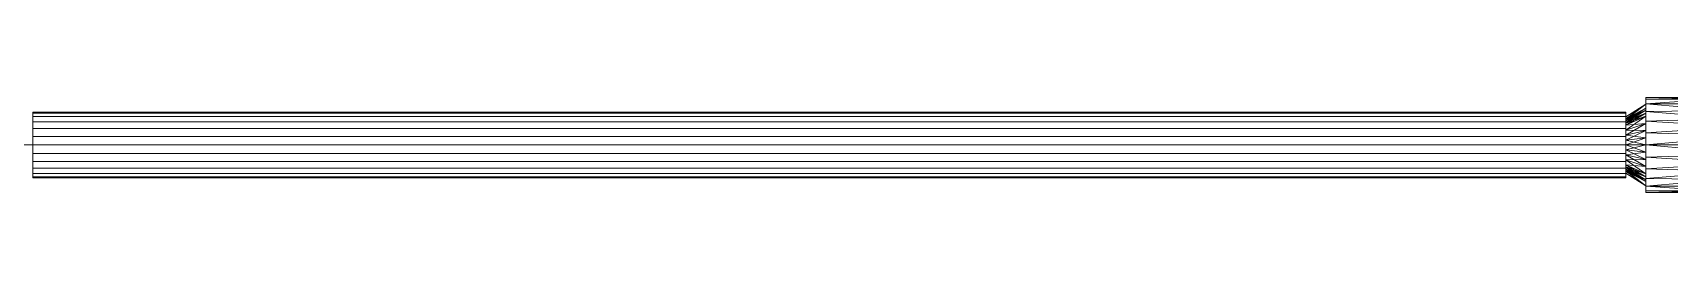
# Model space of a CAD drawing. Header units: inches. Extents: x -3325 to -59, y 5 to 733.
# Drawn here: x -1107.13 to -1074.4, y 218.12 to 222.61 of the extents above; entities that cross this region are included whole.
import ezdxf

# ---------------------------------------------------------------- set-up
doc = ezdxf.new("R2010")
doc.units = ezdxf.units.IN
doc.header["$MEASUREMENT"] = 0
doc.layers.add('P-PIPE', color=10, linetype='Continuous', lineweight=9)

# ---------------------------------------------------------------- blocks, each defined once
blk = doc.blocks.new('Tee - Welded - Generic - Standard-1125979-06 - Fifth Level')
at = {"layer": 'P-PIPE'}
mesh = blk.add_polyface(dxfattribs=at)
corners = [(-2.244, -0.951), (-2.244, -0.918, 0.246), (-2.244, -0.823, 0.475), (-2.244, -0.672, 0.672), (-2.244, -0.475, 0.823), (-2.244, -0.246, 0.918), (-2.244, 0, 0.951), (-2.244, 0.246, 0.918), (-2.244, 0.475, 0.823), (-2.244, 0.672, 0.672), (-2.244, 0.823, 0.475), (-2.244, 0.918, 0.246), (-2.244, 0.951), (-2.244, 0.918, -0.246), (-2.244, 0.823, -0.475), (-2.244, 0.672, -0.672), (-2.244, 0.475, -0.823), (-2.244, 0.246, -0.918), (-2.244, 0, -0.951), (-2.244, -0.246, -0.918), (-2.244, -0.475, -0.823), (-2.244, -0.672, -0.672), (-2.244, -0.823, -0.475), (-2.244, -0.918, -0.246)]
mesh.append_faces([[corners[k] for k in face] for face in [(10, 0, 7, 9)]], dxfattribs={"vtx0": -1, "vtx1": -1, "vtx2": -1})
mesh.append_faces([[corners[k] for k in face] for face in [(13, 21, 0, 10)]], dxfattribs={"vtx0": -1, "vtx1": -1, "vtx2": -1, "vtx3": -1})
mesh.append_faces([[corners[k] for k in face] for face in [(13, 16, 20, 21), (5, 7, 0, 1)]], dxfattribs={"vtx0": -1, "vtx1": -1, "vtx3": -1})
mesh.append_faces([[corners[k] for k in face] for face in [(4, 5, 3)]], dxfattribs={"vtx1": -1})
mesh.append_faces([[corners[k] for k in face] for face in [(18, 19, 20), (22, 23, 0, 21), (7, 8, 9), (5, 6, 7)]], dxfattribs={"vtx2": -1})
mesh.append_faces([[corners[k] for k in face] for face in [(16, 17, 18, 20), (1, 2, 3, 5)]], dxfattribs={"vtx2": -1, "vtx3": -1})
mesh.append_faces([[corners[k] for k in face] for face in [(13, 14, 15, 16), (10, 11, 12, 13)]], dxfattribs={"vtx3": -1})
mesh = blk.add_polyface(dxfattribs=at)
corners = [(-2.244, 0.951), (-2.244, 0.918, 0.246), (-2.244, 0.823, 0.475), (-2.244, 0.672, 0.672), (-2.244, 0.475, 0.823), (-2.244, 0.246, 0.918), (-2.244, 0, 0.951), (-2.244, -0.246, 0.918), (-2.244, -0.475, 0.823), (-2.244, -0.672, 0.672), (-2.244, -0.823, 0.475), (-2.244, -0.918, 0.246), (-2.244, -0.951), (-0.951, -0.951), (-0.916, -0.916, 0.254), (-0.823, -0.823, 0.476), (-0.69, -0.69, 0.654), (-0.533, -0.533, 0.787), (-0.362, -0.362, 0.879), (-0.183, -0.183, 0.933), (0, 0, 0.951), (0.183, -0.183, 0.933), (0.362, -0.362, 0.879), (0.533, -0.533, 0.787), (0.69, -0.69, 0.654), (0.823, -0.823, 0.476), (0.916, -0.916, 0.254), (0.951, -0.951), (2.244, -0.951), (2.244, -0.918, 0.246), (2.244, -0.823, 0.475), (2.244, -0.672, 0.672), (2.244, -0.475, 0.823), (2.244, -0.246, 0.918), (2.244, 0, 0.951), (2.244, 0.246, 0.918), (2.244, 0.475, 0.823), (2.244, 0.672, 0.672), (2.244, 0.823, 0.475), (2.244, 0.918, 0.246), (2.244, 0.951)]
mesh.append_faces([[corners[k] for k in face] for face in [(13, 11, 12)]], dxfattribs={"vtx0": -1})
mesh.append_faces([[corners[k] for k in face] for face in [(27, 29, 26), (25, 30, 24), (11, 14, 10), (9, 17, 8), (16, 10, 15), (23, 32, 22), (21, 34, 20), (22, 33, 21), (33, 22, 32), (19, 7, 18), (7, 19, 6)]], dxfattribs={"vtx0": -1, "vtx1": -1})
mesh.append_faces([[corners[k] for k in face] for face in [(30, 25, 26), (24, 30, 31), (8, 17, 18), (21, 33, 34), (18, 7, 8), (20, 5, 6)]], dxfattribs={"vtx0": -1, "vtx2": -1})
mesh.append_faces([[corners[k] for k in face] for face in [(20, 34, 35, 5)]], dxfattribs={"vtx0": -1, "vtx2": -1, "vtx3": -1})
mesh.append_faces([[corners[k] for k in face] for face in [(28, 29, 27)]], dxfattribs={"vtx1": -1})
mesh.append_faces([[corners[k] for k in face] for face in [(29, 30, 26), (31, 32, 23), (23, 24, 31), (13, 14, 11), (14, 15, 10), (16, 17, 9), (9, 10, 16), (19, 20, 6)]], dxfattribs={"vtx1": -1, "vtx2": -1})
mesh.append_faces([[corners[k] for k in face] for face in [(38, 39, 1, 2), (36, 37, 3, 4), (37, 38, 2, 3), (35, 36, 4, 5)]], dxfattribs={"vtx1": -1, "vtx3": -1})
mesh.append_faces([[corners[k] for k in face] for face in [(39, 40, 0, 1)]], dxfattribs={"vtx3": -1})
mesh = blk.add_polyface(dxfattribs=at)
corners = [(-2.244, -0.951), (-2.244, -0.918, -0.246), (-2.244, -0.823, -0.475), (-2.244, -0.672, -0.672), (-2.244, -0.475, -0.823), (-2.244, -0.246, -0.918), (-2.244, 0, -0.951), (-2.244, 0.246, -0.918), (-2.244, 0.475, -0.823), (-2.244, 0.672, -0.672), (-2.244, 0.823, -0.475), (-2.244, 0.918, -0.246), (-2.244, 0.951), (2.244, 0.951), (2.244, 0.918, -0.246), (2.244, 0.823, -0.475), (2.244, 0.672, -0.672), (2.244, 0.475, -0.823), (2.244, 0.246, -0.918), (2.244, 0, -0.951), (2.244, -0.246, -0.918), (2.244, -0.475, -0.823), (2.244, -0.672, -0.672), (2.244, -0.823, -0.475), (2.244, -0.918, -0.246), (2.244, -0.951), (0.951, -0.951), (0.916, -0.916, -0.254), (0.823, -0.823, -0.476), (0.69, -0.69, -0.654), (0.533, -0.533, -0.787), (0.362, -0.362, -0.879), (0.183, -0.183, -0.933), (0, 0, -0.951), (-0.183, -0.183, -0.933), (-0.362, -0.362, -0.879), (-0.533, -0.533, -0.787), (-0.69, -0.69, -0.654), (-0.823, -0.823, -0.476), (-0.916, -0.916, -0.254), (-0.951, -0.951)]
mesh.append_faces([[corners[k] for k in face] for face in [(1, 40, 0)]], dxfattribs={"vtx0": -1})
mesh.append_faces([[corners[k] for k in face] for face in [(33, 19, 32), (6, 34, 5), (32, 20, 31), (24, 27, 23), (27, 24, 26), (36, 4, 35), (3, 37, 2), (38, 2, 37), (21, 31, 20)]], dxfattribs={"vtx0": -1, "vtx1": -1})
mesh.append_faces([[corners[k] for k in face] for face in [(35, 4, 5), (6, 33, 34), (23, 28, 29), (29, 22, 23), (21, 30, 31), (23, 27, 28), (36, 3, 4), (3, 36, 37), (39, 1, 2)]], dxfattribs={"vtx0": -1, "vtx2": -1})
mesh.append_faces([[corners[k] for k in face] for face in [(19, 20, 32), (34, 35, 5), (6, 7, 33), (21, 22, 30), (29, 30, 22), (39, 40, 1), (38, 39, 2)]], dxfattribs={"vtx1": -1, "vtx2": -1})
mesh.append_faces([[corners[k] for k in face] for face in [(18, 19, 33, 7)]], dxfattribs={"vtx1": -1, "vtx2": -1, "vtx3": -1})
mesh.append_faces([[corners[k] for k in face] for face in [(15, 16, 9, 10), (14, 15, 10, 11), (16, 17, 8, 9), (17, 18, 7, 8)]], dxfattribs={"vtx1": -1, "vtx3": -1})
mesh.append_faces([[corners[k] for k in face] for face in [(12, 13, 14, 11), (24, 25, 26)]], dxfattribs={"vtx2": -1})
mesh = blk.add_polyface(dxfattribs=at)
corners = [(2.244, -0.951), (2.244, -0.918, -0.246), (2.244, -0.823, -0.475), (2.244, -0.672, -0.672), (2.244, -0.475, -0.823), (2.244, -0.246, -0.918), (2.244, 0, -0.951), (2.244, 0.246, -0.918), (2.244, 0.475, -0.823), (2.244, 0.672, -0.672), (2.244, 0.823, -0.475), (2.244, 0.918, -0.246), (2.244, 0.951), (2.244, 0.918, 0.246), (2.244, 0.823, 0.475), (2.244, 0.672, 0.672), (2.244, 0.475, 0.823), (2.244, 0.246, 0.918), (2.244, 0, 0.951), (2.244, -0.246, 0.918), (2.244, -0.475, 0.823), (2.244, -0.672, 0.672), (2.244, -0.823, 0.475), (2.244, -0.918, 0.246)]
mesh.append_faces([[corners[k] for k in face] for face in [(21, 19, 20)]], dxfattribs={"vtx0": -1})
mesh.append_faces([[corners[k] for k in face] for face in [(19, 23, 17, 18)]], dxfattribs={"vtx0": -1, "vtx1": -1})
mesh.append_faces([[corners[k] for k in face] for face in [(4, 8, 11, 3), (0, 3, 11, 23)]], dxfattribs={"vtx0": -1, "vtx1": -1, "vtx2": -1})
mesh.append_faces([[corners[k] for k in face] for face in [(11, 14, 17, 23)]], dxfattribs={"vtx0": -1, "vtx1": -1, "vtx2": -1, "vtx3": -1})
mesh.append_faces([[corners[k] for k in face] for face in [(9, 10, 11, 8), (4, 5, 6), (12, 13, 14, 11), (15, 16, 17, 14)]], dxfattribs={"vtx2": -1})
mesh.append_faces([[corners[k] for k in face] for face in [(6, 7, 8, 4), (21, 22, 23, 19)]], dxfattribs={"vtx2": -1, "vtx3": -1})
mesh.append_faces([[corners[k] for k in face] for face in [(0, 1, 2, 3)]], dxfattribs={"vtx3": -1})
mesh = blk.add_polyface(dxfattribs=at)
corners = [(-0.951, -2.244), (-0.918, -2.244, 0.246), (-0.823, -2.244, 0.475), (-0.672, -2.244, 0.672), (-0.475, -2.244, 0.823), (-0.246, -2.244, 0.918), (0, -2.244, 0.951), (0.246, -2.244, 0.918), (0.475, -2.244, 0.823), (0.672, -2.244, 0.672), (0.823, -2.244, 0.475), (0.918, -2.244, 0.246), (0.951, -2.244), (0.951, -0.951), (0.916, -0.916, 0.254), (0.823, -0.823, 0.476), (0.69, -0.69, 0.654), (0.533, -0.533, 0.787), (0.362, -0.362, 0.879), (0.183, -0.183, 0.933), (0, 0, 0.951), (-0.183, -0.183, 0.933), (-0.362, -0.362, 0.879), (-0.533, -0.533, 0.787), (-0.69, -0.69, 0.654), (-0.823, -0.823, 0.476), (-0.916, -0.916, 0.254), (-0.951, -0.951)]
mesh.append_faces([[corners[k] for k in face] for face in [(13, 11, 12)]], dxfattribs={"vtx0": -1})
mesh.append_faces([[corners[k] for k in face] for face in [(22, 5, 21), (24, 3, 23), (8, 18, 7), (17, 9, 16)]], dxfattribs={"vtx0": -1, "vtx1": -1})
mesh.append_faces([[corners[k] for k in face] for face in [(24, 2, 3), (26, 1, 2), (22, 4, 5), (6, 20, 21), (21, 5, 6), (19, 6, 7), (16, 9, 10), (17, 8, 9), (6, 19, 20)]], dxfattribs={"vtx0": -1, "vtx2": -1})
mesh.append_faces([[corners[k] for k in face] for face in [(26, 27, 1), (3, 4, 23), (25, 26, 2), (24, 25, 2), (22, 23, 4), (10, 11, 14), (18, 19, 7), (17, 18, 8), (13, 14, 11), (15, 16, 10), (14, 15, 10)]], dxfattribs={"vtx1": -1, "vtx2": -1})
mesh.append_faces([[corners[k] for k in face] for face in [(27, 0, 1)]], dxfattribs={"vtx2": -1})
mesh = blk.add_polyface(dxfattribs=at)
corners = [(0.951, -2.244), (0.918, -2.244, -0.246), (0.823, -2.244, -0.475), (0.672, -2.244, -0.672), (0.475, -2.244, -0.823), (0.246, -2.244, -0.918), (0, -2.244, -0.951), (-0.246, -2.244, -0.918), (-0.475, -2.244, -0.823), (-0.672, -2.244, -0.672), (-0.823, -2.244, -0.475), (-0.918, -2.244, -0.246), (-0.951, -2.244), (-0.951, -0.951), (-0.916, -0.916, -0.254), (-0.823, -0.823, -0.476), (-0.69, -0.69, -0.654), (-0.533, -0.533, -0.787), (-0.362, -0.362, -0.879), (-0.183, -0.183, -0.933), (0, 0, -0.951), (0.183, -0.183, -0.933), (0.362, -0.362, -0.879), (0.533, -0.533, -0.787), (0.69, -0.69, -0.654), (0.823, -0.823, -0.476), (0.916, -0.916, -0.254), (0.951, -0.951)]
mesh.append_faces([[corners[k] for k in face] for face in [(13, 11, 12)]], dxfattribs={"vtx0": -1})
mesh.append_faces([[corners[k] for k in face] for face in [(22, 5, 21), (24, 3, 23), (8, 18, 7), (17, 9, 16)]], dxfattribs={"vtx0": -1, "vtx1": -1})
mesh.append_faces([[corners[k] for k in face] for face in [(24, 2, 3), (26, 1, 2), (22, 4, 5), (6, 20, 21), (21, 5, 6), (19, 6, 7), (16, 9, 10), (17, 8, 9), (6, 19, 20)]], dxfattribs={"vtx0": -1, "vtx2": -1})
mesh.append_faces([[corners[k] for k in face] for face in [(0, 1, 27)]], dxfattribs={"vtx1": -1})
mesh.append_faces([[corners[k] for k in face] for face in [(26, 27, 1), (3, 4, 23), (25, 26, 2), (24, 25, 2), (22, 23, 4), (10, 11, 14), (18, 19, 7), (17, 18, 8), (13, 14, 11), (15, 16, 10), (14, 15, 10)]], dxfattribs={"vtx1": -1, "vtx2": -1})
mesh = blk.add_polyface(dxfattribs=at)
corners = [(-0.951, -2.244), (-0.918, -2.244, -0.246), (-0.823, -2.244, -0.475), (-0.672, -2.244, -0.672), (-0.475, -2.244, -0.823), (-0.246, -2.244, -0.918), (0, -2.244, -0.951), (0.246, -2.244, -0.918), (0.475, -2.244, -0.823), (0.672, -2.244, -0.672), (0.823, -2.244, -0.475), (0.918, -2.244, -0.246), (0.951, -2.244), (0.918, -2.244, 0.246), (0.823, -2.244, 0.475), (0.672, -2.244, 0.672), (0.475, -2.244, 0.823), (0.246, -2.244, 0.918), (0, -2.244, 0.951), (-0.246, -2.244, 0.918), (-0.475, -2.244, 0.823), (-0.672, -2.244, 0.672), (-0.823, -2.244, 0.475), (-0.918, -2.244, 0.246)]
mesh.append_faces([[corners[k] for k in face] for face in [(6, 4, 5), (21, 19, 20)]], dxfattribs={"vtx0": -1})
mesh.append_faces([[corners[k] for k in face] for face in [(23, 6, 11, 14), (23, 14, 17, 19)]], dxfattribs={"vtx0": -1, "vtx1": -1, "vtx2": -1, "vtx3": -1})
mesh.append_faces([[corners[k] for k in face] for face in [(6, 23, 3, 4)]], dxfattribs={"vtx0": -1, "vtx1": -1, "vtx3": -1})
mesh.append_faces([[corners[k] for k in face] for face in [(3, 23, 0)]], dxfattribs={"vtx0": -1, "vtx2": -1})
mesh.append_faces([[corners[k] for k in face] for face in [(16, 17, 14, 15)]], dxfattribs={"vtx1": -1})
mesh.append_faces([[corners[k] for k in face] for face in [(12, 13, 14, 11), (17, 18, 19)]], dxfattribs={"vtx2": -1})
mesh.append_faces([[corners[k] for k in face] for face in [(9, 10, 11, 6), (21, 22, 23, 19)]], dxfattribs={"vtx2": -1, "vtx3": -1})
mesh.append_faces([[corners[k] for k in face] for face in [(6, 7, 8, 9), (0, 1, 2, 3)]], dxfattribs={"vtx3": -1})
blk = doc.blocks.new('Transition - Generic - Plumbing-CW-1022941-06 - Fifth Level')
at = {"layer": 'P-PIPE'}
mesh = blk.add_polyface(dxfattribs=at)
corners = [(0, -0.813), (0, -0.575, 0.575), (0, 0, 0.813), (0, 0.575, 0.575), (0, 0.813), (0, 0.575, -0.575), (0, 0, -0.813), (0, -0.575, -0.575)]
mesh.append_faces([[corners[k] for k in face] for face in [(5, 3, 4)]], dxfattribs={"vtx0": -1})
mesh.append_faces([[corners[k] for k in face] for face in [(0, 3, 5, 6)]], dxfattribs={"vtx0": -1, "vtx1": -1, "vtx3": -1})
mesh.append_faces([[corners[k] for k in face] for face in [(2, 3, 0, 1), (7, 0, 6)]], dxfattribs={"vtx1": -1})
mesh = blk.add_polyface(dxfattribs=at)
corners = [(0, -0.813), (0, -0.575, -0.575), (0, 0, -0.813), (0, 0.575, -0.575), (0, 0.813), (0.406, 0.562), (0.406, 0.398, -0.398), (0.406, 0, -0.562), (0.406, -0.398, -0.398), (0.406, -0.562), (0.406, 0.452, -0.266), (0, 0.694, -0.287), (0, 0.733, -0.192), (0, 0.287, -0.694), (0.406, 0.199, -0.48), (0.406, 0.099, -0.521), (0.406, -0.48, -0.199), (0, -0.694, -0.287), (0, -0.634, -0.431), (0.406, -0.199, -0.48), (0, -0.287, -0.694), (0, -0.144, -0.753), (0, 0.634, -0.431), (0.406, 0.507, -0.133), (0, 0.431, -0.634), (0.406, 0.298, -0.439), (0, 0.144, -0.753), (0, -0.733, -0.192), (0.406, -0.521, -0.099), (0.406, -0.439, -0.298), (0, -0.431, -0.634), (0.406, -0.298, -0.439), (0.406, -0.099, -0.521)]
mesh.append_faces([[corners[k] for k in face] for face in [(23, 4, 5)]], dxfattribs={"vtx0": -1})
mesh.append_faces([[corners[k] for k in face] for face in [(4, 23, 12), (14, 24, 25), (6, 22, 10), (13, 15, 26), (29, 1, 8), (16, 18, 29), (1, 29, 18), (19, 21, 32), (7, 26, 15), (2, 32, 21), (22, 6, 3), (10, 11, 23), (3, 25, 24), (15, 13, 14), (18, 16, 17), (20, 31, 30), (21, 19, 20)]], dxfattribs={"vtx0": -1, "vtx1": -1})
mesh.append_faces([[corners[k] for k in face] for face in [(14, 13, 24), (7, 2, 26), (3, 6, 25), (23, 11, 12), (2, 7, 32), (27, 16, 28), (8, 1, 30)]], dxfattribs={"vtx0": -1, "vtx2": -1})
mesh.append_faces([[corners[k] for k in face] for face in [(9, 0, 28)]], dxfattribs={"vtx1": -1})
mesh.append_faces([[corners[k] for k in face] for face in [(27, 17, 16), (19, 31, 20), (31, 8, 30), (22, 11, 10), (0, 27, 28)]], dxfattribs={"vtx1": -1, "vtx2": -1})
mesh = blk.add_polyface(dxfattribs=at)
corners = [(0, 0.813), (0, 0.575, 0.575), (0, 0, 0.813), (0, -0.575, 0.575), (0, -0.813), (0.406, -0.562), (0.406, -0.398, 0.398), (0.406, 0, 0.562), (0.406, 0.398, 0.398), (0.406, 0.562), (0.406, -0.452, 0.266), (0, -0.694, 0.287), (0, -0.733, 0.192), (0, -0.287, 0.694), (0.406, -0.199, 0.48), (0.406, -0.099, 0.521), (0.406, 0.48, 0.199), (0, 0.694, 0.287), (0, 0.634, 0.431), (0.406, 0.199, 0.48), (0, 0.287, 0.694), (0, 0.144, 0.753), (0, -0.634, 0.431), (0.406, -0.507, 0.133), (0, -0.431, 0.634), (0.406, -0.298, 0.439), (0, -0.144, 0.753), (0, 0.733, 0.192), (0.406, 0.521, 0.099), (0.406, 0.439, 0.298), (0, 0.431, 0.634), (0.406, 0.298, 0.439), (0.406, 0.099, 0.521)]
mesh.append_faces([[corners[k] for k in face] for face in [(23, 4, 5)]], dxfattribs={"vtx0": -1})
mesh.append_faces([[corners[k] for k in face] for face in [(4, 23, 12), (14, 24, 25), (6, 22, 10), (13, 15, 26), (29, 1, 8), (16, 18, 29), (1, 29, 18), (19, 21, 32), (7, 26, 15), (2, 32, 21), (22, 6, 3), (10, 11, 23), (3, 25, 24), (15, 13, 14), (18, 16, 17), (20, 31, 30), (21, 19, 20)]], dxfattribs={"vtx0": -1, "vtx1": -1})
mesh.append_faces([[corners[k] for k in face] for face in [(14, 13, 24), (7, 2, 26), (3, 6, 25), (23, 11, 12), (2, 7, 32), (27, 16, 28), (8, 1, 30)]], dxfattribs={"vtx0": -1, "vtx2": -1})
mesh.append_faces([[corners[k] for k in face] for face in [(9, 0, 28)]], dxfattribs={"vtx1": -1})
mesh.append_faces([[corners[k] for k in face] for face in [(27, 17, 16), (19, 31, 20), (31, 8, 30), (22, 11, 10), (0, 27, 28)]], dxfattribs={"vtx1": -1, "vtx2": -1})
mesh = blk.add_polyface(dxfattribs=at)
corners = [(0.406, -0.562), (0.406, -0.398, -0.398), (0.406, 0, -0.562), (0.406, 0.398, -0.398), (0.406, 0.562), (0.406, 0.398, 0.398), (0.406, 0, 0.562), (0.406, -0.398, 0.398)]
mesh.append_faces([[corners[k] for k in face] for face in [(4, 7, 1, 2)]], dxfattribs={"vtx0": -1, "vtx1": -1, "vtx3": -1})
mesh.append_faces([[corners[k] for k in face] for face in [(3, 4, 2)]], dxfattribs={"vtx1": -1})
mesh.append_faces([[corners[k] for k in face] for face in [(5, 6, 7, 4), (7, 0, 1)]], dxfattribs={"vtx2": -1})

msp = doc.modelspace()

# ---------------------------------------------------------------- linework, layer by layer
at = {"layer": 'P-PIPE', "color": 1}
for p, q in [((-1107.129, 220.365, 1084), (-1110.121, 220.365, 1084)), ((-1107.129, 220.365, 1084), (-1075.275, 220.365, 1084)), ((-1107.129, 220.365, 1084), (-1075.275, 220.365, 1084)), ((-1074.869, 220.365, 1084), (-1075.275, 220.365, 1084)), ((-1074.869, 220.365, 1084), (-1072.625, 220.365, 1084))]:
    msp.add_line(p, q, dxfattribs=at)

# ---------------------------------------------------------------- block references
at = {"layer": 'P-PIPE', "color": 1, "extrusion": (0, 0, -1), "rotation": 90}
msp.add_blockref('Tee - Welded - Generic - Standard-1125979-06 - Fifth Level', (1072.625, 220.365, -1084), dxfattribs=at)
at = {"layer": 'P-PIPE', "color": 1, "rotation": 180}
msp.add_blockref('Transition - Generic - Plumbing-CW-1022941-06 - Fifth Level', (-1074.869, 220.365, 1084), dxfattribs=at)

# ---------------------------------------------------------------- meshes
at = {"layer": 'P-PIPE', "color": 1}
mesh = msp.add_polyface(dxfattribs=at)
corners = [(-1107.129, 219.707, 1084), (-1107.129, 219.73, 1084.17), (-1107.129, 219.796, 1084.329), (-1107.129, 219.9, 1084.465), (-1107.129, 220.036, 1084.569), (-1107.129, 220.195, 1084.635), (-1107.129, 220.365, 1084.657), (-1107.129, 220.535, 1084.635), (-1107.129, 220.694, 1084.569), (-1107.129, 220.83, 1084.465), (-1107.129, 220.934, 1084.329), (-1107.129, 221, 1084.17), (-1107.129, 221.022, 1084), (-1107.129, 221, 1083.83), (-1107.129, 220.934, 1083.671), (-1107.129, 220.83, 1083.535), (-1107.129, 220.694, 1083.431), (-1107.129, 220.535, 1083.365), (-1107.129, 220.365, 1083.342), (-1107.129, 220.195, 1083.365), (-1107.129, 220.036, 1083.431), (-1107.129, 219.9, 1083.535), (-1107.129, 219.796, 1083.671), (-1107.129, 219.73, 1083.83)]
mesh.append_faces([[corners[k] for k in face] for face in [(17, 20, 16)]], dxfattribs={"vtx0": -1, "vtx1": -1, "color": 1})
mesh.append_faces([[corners[k] for k in face] for face in [(3, 15, 21, 2)]], dxfattribs={"vtx0": -1, "vtx1": -1, "vtx2": -1, "color": 1})
mesh.append_faces([[corners[k] for k in face] for face in [(15, 3, 10, 13)]], dxfattribs={"vtx0": -1, "vtx1": -1, "vtx2": -1, "vtx3": -1, "color": 1})
mesh.append_faces([[corners[k] for k in face] for face in [(16, 20, 21, 15)]], dxfattribs={"vtx0": -1, "vtx2": -1, "color": 1})
mesh.append_faces([[corners[k] for k in face] for face in [(2, 21, 22, 0)]], dxfattribs={"vtx0": -1, "vtx2": -1, "vtx3": -1, "color": 1})
mesh.append_faces([[corners[k] for k in face] for face in [(8, 3, 4, 5)]], dxfattribs={"vtx0": -1, "vtx3": -1, "color": 1})
mesh.append_faces([[corners[k] for k in face] for face in [(19, 20, 17, 18), (1, 2, 0), (14, 15, 13), (12, 13, 10, 11)]], dxfattribs={"vtx1": -1, "color": 1})
mesh.append_faces([[corners[k] for k in face] for face in [(22, 23, 0)]], dxfattribs={"vtx2": -1, "color": 1})
mesh.append_faces([[corners[k] for k in face] for face in [(8, 9, 10, 3)]], dxfattribs={"vtx2": -1, "vtx3": -1, "color": 1})
mesh.append_faces([[corners[k] for k in face] for face in [(5, 6, 7, 8)]], dxfattribs={"vtx3": -1, "color": 1})
mesh = msp.add_polyface(dxfattribs=at)
corners = [(-1107.129, 221.022, 1084), (-1107.129, 221, 1084.17), (-1107.129, 220.934, 1084.329), (-1107.129, 220.83, 1084.465), (-1107.129, 220.694, 1084.569), (-1107.129, 220.535, 1084.635), (-1107.129, 220.365, 1084.657), (-1075.275, 220.365, 1084.657), (-1075.275, 220.535, 1084.635), (-1075.275, 220.694, 1084.569), (-1075.275, 220.83, 1084.465), (-1075.275, 220.934, 1084.329), (-1075.275, 221, 1084.17), (-1075.275, 221.022, 1084)]
mesh.append_faces([[corners[k] for k in face] for face in [(7, 8, 5, 6)]], dxfattribs={"vtx1": -1, "color": 1})
mesh.append_faces([[corners[k] for k in face] for face in [(8, 9, 4, 5), (3, 4, 9, 10), (11, 12, 1, 2), (2, 3, 10, 11)]], dxfattribs={"vtx1": -1, "vtx3": -1, "color": 1})
mesh.append_faces([[corners[k] for k in face] for face in [(12, 13, 0, 1)]], dxfattribs={"vtx3": -1, "color": 1})
mesh = msp.add_polyface(dxfattribs=at)
corners = [(-1107.129, 220.365, 1083.342), (-1107.129, 220.535, 1083.365), (-1107.129, 220.694, 1083.431), (-1107.129, 220.83, 1083.535), (-1107.129, 220.934, 1083.671), (-1107.129, 221, 1083.83), (-1107.129, 221.022, 1084), (-1075.275, 221.022, 1084), (-1075.275, 221, 1083.83), (-1075.275, 220.934, 1083.671), (-1075.275, 220.83, 1083.535), (-1075.275, 220.694, 1083.431), (-1075.275, 220.535, 1083.365), (-1075.275, 220.365, 1083.342)]
mesh.append_faces([[corners[k] for k in face] for face in [(7, 8, 5, 6)]], dxfattribs={"vtx1": -1, "color": 1})
mesh.append_faces([[corners[k] for k in face] for face in [(8, 9, 4, 5), (3, 4, 9, 10), (11, 12, 1, 2), (2, 3, 10, 11)]], dxfattribs={"vtx1": -1, "vtx3": -1, "color": 1})
mesh.append_faces([[corners[k] for k in face] for face in [(12, 13, 0, 1)]], dxfattribs={"vtx3": -1, "color": 1})
mesh = msp.add_polyface(dxfattribs=at)
corners = [(-1075.275, 219.707, 1084), (-1075.275, 219.73, 1083.83), (-1075.275, 219.796, 1083.671), (-1075.275, 219.9, 1083.535), (-1075.275, 220.036, 1083.431), (-1075.275, 220.195, 1083.365), (-1075.275, 220.365, 1083.342), (-1075.275, 220.535, 1083.365), (-1075.275, 220.694, 1083.431), (-1075.275, 220.83, 1083.535), (-1075.275, 220.934, 1083.671), (-1075.275, 221, 1083.83), (-1075.275, 221.022, 1084), (-1075.275, 221, 1084.17), (-1075.275, 220.934, 1084.329), (-1075.275, 220.83, 1084.465), (-1075.275, 220.694, 1084.569), (-1075.275, 220.535, 1084.635), (-1075.275, 220.365, 1084.657), (-1075.275, 220.195, 1084.635), (-1075.275, 220.036, 1084.569), (-1075.275, 219.9, 1084.465), (-1075.275, 219.796, 1084.329), (-1075.275, 219.73, 1084.17)]
mesh.append_faces([[corners[k] for k in face] for face in [(7, 4, 5, 6), (0, 22, 23), (11, 9, 10), (14, 11, 12, 13)]], dxfattribs={"vtx0": -1, "color": 1})
mesh.append_faces([[corners[k] for k in face] for face in [(9, 21, 3, 8)]], dxfattribs={"vtx0": -1, "vtx1": -1, "vtx2": -1, "color": 1})
mesh.append_faces([[corners[k] for k in face] for face in [(14, 21, 9, 11)]], dxfattribs={"vtx0": -1, "vtx1": -1, "vtx2": -1, "vtx3": -1, "color": 1})
mesh.append_faces([[corners[k] for k in face] for face in [(22, 2, 3, 21), (8, 3, 4, 7)]], dxfattribs={"vtx0": -1, "vtx2": -1, "color": 1})
mesh.append_faces([[corners[k] for k in face] for face in [(20, 21, 16, 19)]], dxfattribs={"vtx1": -1, "vtx2": -1, "color": 1})
mesh.append_faces([[corners[k] for k in face] for face in [(17, 18, 19, 16)]], dxfattribs={"vtx2": -1, "color": 1})
mesh.append_faces([[corners[k] for k in face] for face in [(0, 1, 2, 22), (14, 15, 16, 21)]], dxfattribs={"vtx2": -1, "vtx3": -1, "color": 1})
mesh = msp.add_polyface(dxfattribs=at)
corners = [(-1107.129, 220.365, 1084.657), (-1107.129, 220.195, 1084.635), (-1107.129, 220.036, 1084.569), (-1107.129, 219.9, 1084.465), (-1107.129, 219.796, 1084.329), (-1107.129, 219.73, 1084.17), (-1107.129, 219.707, 1084), (-1075.275, 219.707, 1084), (-1075.275, 219.73, 1084.17), (-1075.275, 219.796, 1084.329), (-1075.275, 219.9, 1084.465), (-1075.275, 220.036, 1084.569), (-1075.275, 220.195, 1084.635), (-1075.275, 220.365, 1084.657)]
mesh.append_faces([[corners[k] for k in face] for face in [(8, 9, 4, 5), (3, 4, 9, 10), (11, 12, 1, 2), (2, 3, 10, 11)]], dxfattribs={"vtx1": -1, "vtx3": -1, "color": 1})
mesh.append_faces([[corners[k] for k in face] for face in [(6, 7, 8, 5)]], dxfattribs={"vtx2": -1, "color": 1})
mesh.append_faces([[corners[k] for k in face] for face in [(12, 13, 0, 1)]], dxfattribs={"vtx3": -1, "color": 1})
mesh = msp.add_polyface(dxfattribs=at)
corners = [(-1107.129, 219.707, 1084), (-1107.129, 219.73, 1083.83), (-1107.129, 219.796, 1083.671), (-1107.129, 219.9, 1083.535), (-1107.129, 220.036, 1083.431), (-1107.129, 220.195, 1083.365), (-1107.129, 220.365, 1083.342), (-1075.275, 220.365, 1083.342), (-1075.275, 220.195, 1083.365), (-1075.275, 220.036, 1083.431), (-1075.275, 219.9, 1083.535), (-1075.275, 219.796, 1083.671), (-1075.275, 219.73, 1083.83), (-1075.275, 219.707, 1084)]
mesh.append_faces([[corners[k] for k in face] for face in [(7, 8, 5, 6)]], dxfattribs={"vtx1": -1, "color": 1})
mesh.append_faces([[corners[k] for k in face] for face in [(8, 9, 4, 5), (3, 4, 9, 10), (11, 12, 1, 2), (2, 3, 10, 11)]], dxfattribs={"vtx1": -1, "vtx3": -1, "color": 1})
mesh.append_faces([[corners[k] for k in face] for face in [(12, 13, 0, 1)]], dxfattribs={"vtx3": -1, "color": 1})

doc.saveas('drawing.dxf')
